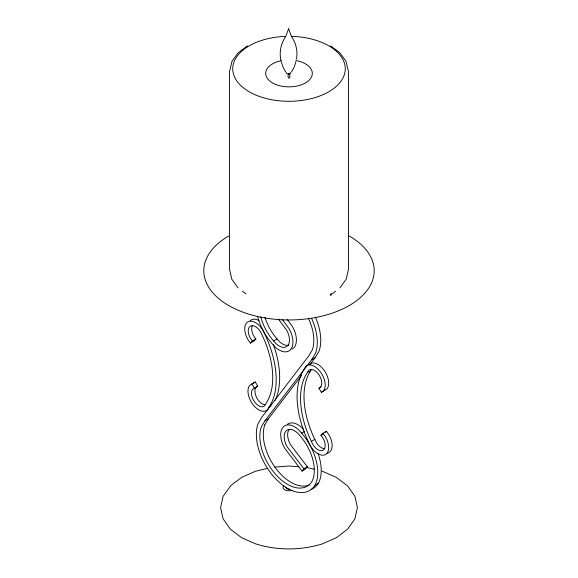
<?xml version="1.0" encoding="UTF-8"?>
<svg xmlns="http://www.w3.org/2000/svg" width="578" height="578" viewBox="0 0 578 578"><rect width="100%" height="100%" fill="white"/><g stroke="black" fill="none" stroke-linecap="round" stroke-linejoin="round"><path stroke-width="0.87" d="M296.492 59.093C297.945 51.471 296.095 43.386 291.782 36.97M295.936 61.658L294.209 67.005L291.536 71.925M289.527 73.644C291.276 79.966 286.659 79.591 288.473 73.637M288.184 29.912L285.85 36.132M308.385 318.211A39.145 22.6 60 0 1 312.264 349.986L308.789 355.846L261.841 417.2L258.091 423.537A44.065 25.439 60 0 0 274.976 478.071A44.065 25.439 60 0 0 314.967 485.26L316.376 481.929A41.024 23.684 60 0 0 301.637 433.146L298.465 429.685A19.565 11.3 60 0 0 282.736 427.575A19.565 11.3 60 0 0 284.499 447.936L302.041 471.099L305.502 469.105L307.301 466.749L290.481 444.634A14.638 8.453 60 0 1 289.159 429.396M311.174 489.443A44.065 25.439 60 0 0 318.427 483.266L319.836 479.928A41.074 23.712 60 0 0 318.138 453.687M327.177 453.138A15.274 8.815 60 0 0 328.911 434.764L326.404 431.246L322.95 433.24L320.942 435.328L323.001 438.225A10.325 5.961 60 0 1 323.145 450.154A10.325 5.961 60 0 1 312.886 444.54L311.361 441.39A73.731 42.57 60 0 1 304.989 376.683L308.406 370.643A10.325 5.961 60 0 1 318.471 374.154A10.325 5.961 60 0 1 320.588 386.971L318.904 388.185L321.484 392.325L326.989 388.857A15.274 8.815 60 0 0 324.54 370.859A15.274 8.815 60 0 0 310.018 363.8M324.8 448.701A10.325 5.961 60 0 1 316.347 442.546L314.815 439.396A73.731 42.57 60 0 1 308.442 374.689L311.499 369.328M252.42 325.587A10.325 5.961 60 0 0 253.836 336.107L255.888 339.011L253.872 341.078L250.411 343.079L247.919 339.553A15.274 8.815 60 0 1 247.76 321.932A15.274 8.815 60 0 1 262.932 330.298L264.847 334.265A78.572 45.366 60 0 1 271.371 403.061L267.672 409.585A15.274 8.815 60 0 1 252.774 404.325A15.274 8.815 60 0 1 249.696 385.389L255.209 381.935L257.781 386.082L256.09 387.282A10.325 5.961 60 0 0 256.502 397.353A10.325 5.961 60 0 0 264.702 404.766M285.409 36.97C280.814 43.784 279.058 52.497 280.995 60.524M311.6 318.341A44.065 25.439 60 0 1 315.552 353.201L311.802 359.545L264.861 420.892L261.386 426.766A39.145 22.6 60 0 0 276.385 475.21A39.145 22.6 60 0 0 311.91 481.561L313.081 478.801A36.19 20.895 60 0 0 300.069 435.805L297.475 432.973A14.638 8.453 60 0 0 285.705 431.39A14.638 8.453 60 0 0 287.028 446.628L303.847 468.744L302.041 471.099M264.84 424.765L268.315 418.898L301.615 375.382M309.801 364.682L315.263 357.544L319.013 351.214A44.065 25.439 60 0 0 315.4 317.12M339.9 287.938L346.164 279.232L348.426 269.406L348.426 71.383L345.991 61.275L339.9 52.844L330.558 45.821M325.4 432.286L326.404 431.246M250.411 343.079L252.434 341.006L255.888 339.011M247.442 45.821L238.1 52.844L232.009 61.275L229.574 71.383L229.574 269.406L231.836 279.232L238.1 287.938M331.996 293.884L335.587 291.182M321.484 392.325L323.528 390.851A15.274 8.815 60 0 0 320.4 371.892A15.274 8.815 60 0 0 305.516 366.705L301.832 373.251A78.572 45.366 60 0 0 308.573 442.148L310.494 446.108A15.274 8.815 60 0 0 325.667 454.409A15.274 8.815 60 0 0 325.457 436.758L322.95 433.24M253.157 383.395L255.209 381.935M257.781 386.082L252.629 389.276A10.325 5.961 60 0 0 254.71 402.086A10.325 5.961 60 0 0 264.782 405.64L268.221 399.615A73.731 42.57 60 0 0 262.051 335.009L260.526 331.851A10.325 5.961 60 0 0 250.274 326.194A10.325 5.961 60 0 0 250.375 338.108L252.434 341.006M260.772 316.802A36.19 20.895 60 0 0 273.582 340.941L277.035 338.946L279.629 341.779A14.638 8.453 60 0 0 289.014 345.088M311.802 359.545L315.263 357.544M307.315 372.687L310.776 370.693M268.987 407.15L271.06 405.951M318.904 388.185L320.978 386.985M264.861 420.892L268.315 418.898M301.637 433.153L304.404 431.556M320.942 435.328L323.008 434.129M311.361 441.39L314.815 439.396M303.847 468.744L307.301 466.749M314.967 485.26L318.42 483.259M267.737 468.31L255.505 471.243L241.633 477.392L230.99 485.397L223.079 496.321L220.586 507.556L223.079 518.784L230.319 529.108L241.633 537.721L256.011 543.999C277.411 550.552 300.589 550.552 321.989 543.999L336.367 537.721L347.681 529.108L354.921 518.784L357.414 507.556L354.921 496.321L347.681 485.997L336.367 477.392L321.989 471.113M274.622 467.103L289 466.013L298.884 466.764M306.911 467.508L314.446 469.314M242.413 291.182L246.004 293.884M273.582 340.941L276.176 343.773A14.638 8.453 60 0 0 287.945 345.348A14.638 8.453 60 0 0 286.623 330.117L278.372 319.02M303.508 429.418L301.918 427.691A19.565 11.3 60 0 0 287.237 424.476M287.215 319.266L292.605 326.808A19.565 11.3 60 0 1 292.1 349.105M282.158 319.201L289.152 328.81A19.565 11.3 60 0 1 290.915 349.17A19.565 11.3 60 0 1 275.186 347.06L272.014 343.592A41.067 23.712 60 0 1 257.506 316.231M285.662 71.925L282.989 67.005L281.255 61.658M251.755 383.929L254.327 388.076M291.341 36.132L289.014 29.912M331.021 295.38L331.021 293.667A3.15 1.821 60 0 1 330.363 295.112M295.871 60.524A23.322 13.467 0 0 1 308.103 81.115A23.322 13.467 0 0 1 270.41 81.52A23.322 13.467 0 0 1 281.305 60.683M291.579 36.349A56.268 32.491 0 0 1 337.444 85.334A56.268 32.491 0 0 1 241.004 85.761A56.268 32.491 0 0 1 285.554 36.378M290.727 72.423A2.204 1.272 0 0 1 288.595 74.027A2.204 1.272 0 0 1 286.471 72.423M349.249 235.976A85.204 49.195 0 0 1 349.249 305.545A85.204 49.195 0 0 1 228.751 305.545A85.204 49.195 0 0 1 228.751 235.976M250.144 320.819A15.274 8.815 60 0 1 259.067 320.674M273.423 344.567A78.572 45.366 60 0 1 275.193 400.323M309.425 484.855A39.145 22.6 60 0 1 275.612 468.093A39.145 22.6 60 0 1 264.84 424.765M277.043 338.946A36.19 20.895 60 0 1 264.955 317.358M291.977 490.325A5.953 3.439 0 0 1 284.788 489.776A5.953 3.439 0 0 1 283.849 485.628M289.773 489.226A2.984 1.72 0 0 1 286.117 487.117M288.408 28.987L288.798 29.016L288.408 28.987"/></g></svg>
